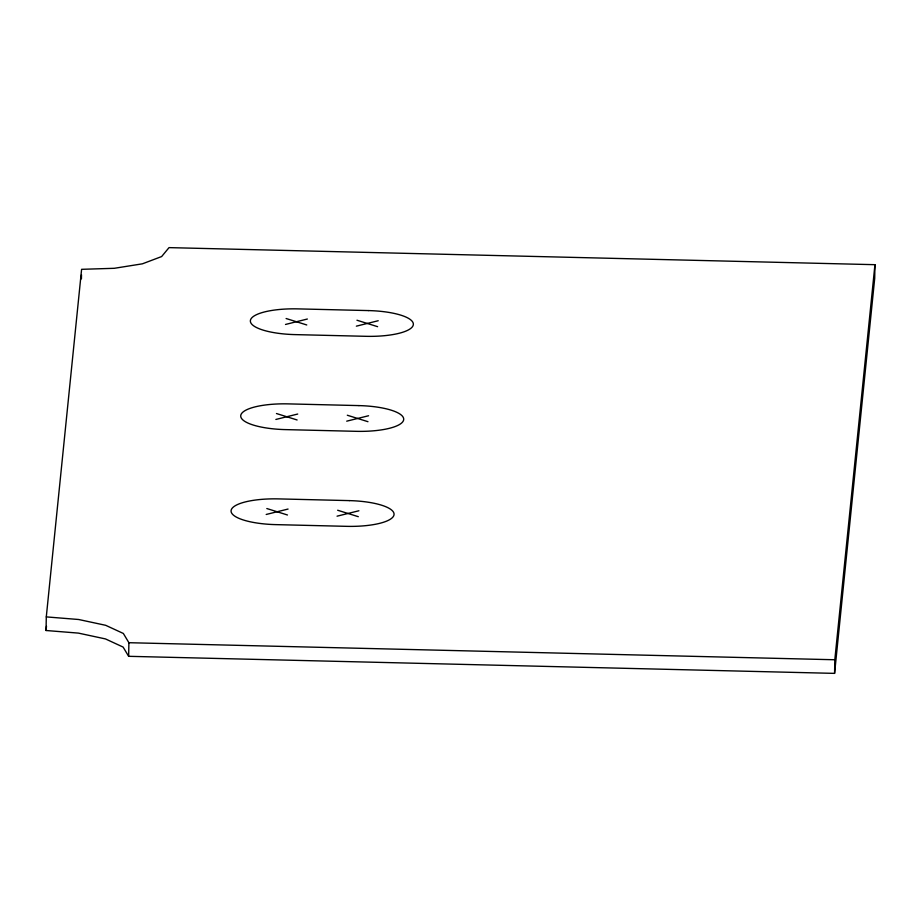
<?xml version="1.0" encoding="UTF-8"?>
<svg xmlns="http://www.w3.org/2000/svg" width="921" height="921" viewBox="0 0 921 921"><rect width="100%" height="100%" fill="white"/><g stroke="black" fill="none" stroke-linecap="round" stroke-linejoin="round"><path stroke-width="1.38" d="M46.05 630.505L46.292 616.897L81.601 269.323L114.308 268.299L142.421 263.82L161.636 256.556L169.027 247.622L874.95 264.684L874.708 278.292L834.576 673.378L128.652 656.316L123.103 647.072L105.455 638.921L78.4 633.107L46.05 630.505L46.487 626.222M81.428 278.856L81.497 274.769M128.652 656.316L128.894 642.708L123.345 633.464L105.696 625.313L78.642 619.499L46.292 616.897M834.576 673.378L834.817 659.758L874.95 264.684M285.51 324.457L307.361 319.023M356.358 326.161L378.209 320.738M275.863 419.458L297.713 414.036M346.71 421.173L368.561 415.751M266.204 514.471L288.066 509.048M337.051 516.186L358.914 510.764M128.894 642.708L834.817 659.758M356.957 320.232L377.61 326.679M286.109 318.516L306.762 324.963M347.309 415.233L367.963 421.691M276.461 413.529L297.115 419.976M337.662 510.246L358.304 516.693M266.814 508.53L287.467 514.989M368.596 310.584L297.748 308.88A46.073 12.894 1 0 0 250.385 320.623A46.073 12.894 1 0 0 295.134 334.611L365.982 336.315A46.073 12.894 1 0 0 413.333 324.56A46.073 12.894 1 0 0 368.596 310.584M358.937 405.597L288.089 403.882A46.073 12.894 1 0 0 240.738 415.636A46.073 12.894 1 0 0 285.475 429.612L356.323 431.327A46.073 12.894 1 0 0 403.686 419.573A46.073 12.894 1 0 0 358.937 405.597M349.289 500.61L278.441 498.894A46.073 12.894 1 0 0 231.09 510.648A46.073 12.894 1 0 0 275.828 524.625L346.676 526.34A46.073 12.894 1 0 0 394.038 514.586A46.073 12.894 1 0 0 349.289 500.61"/></g></svg>
